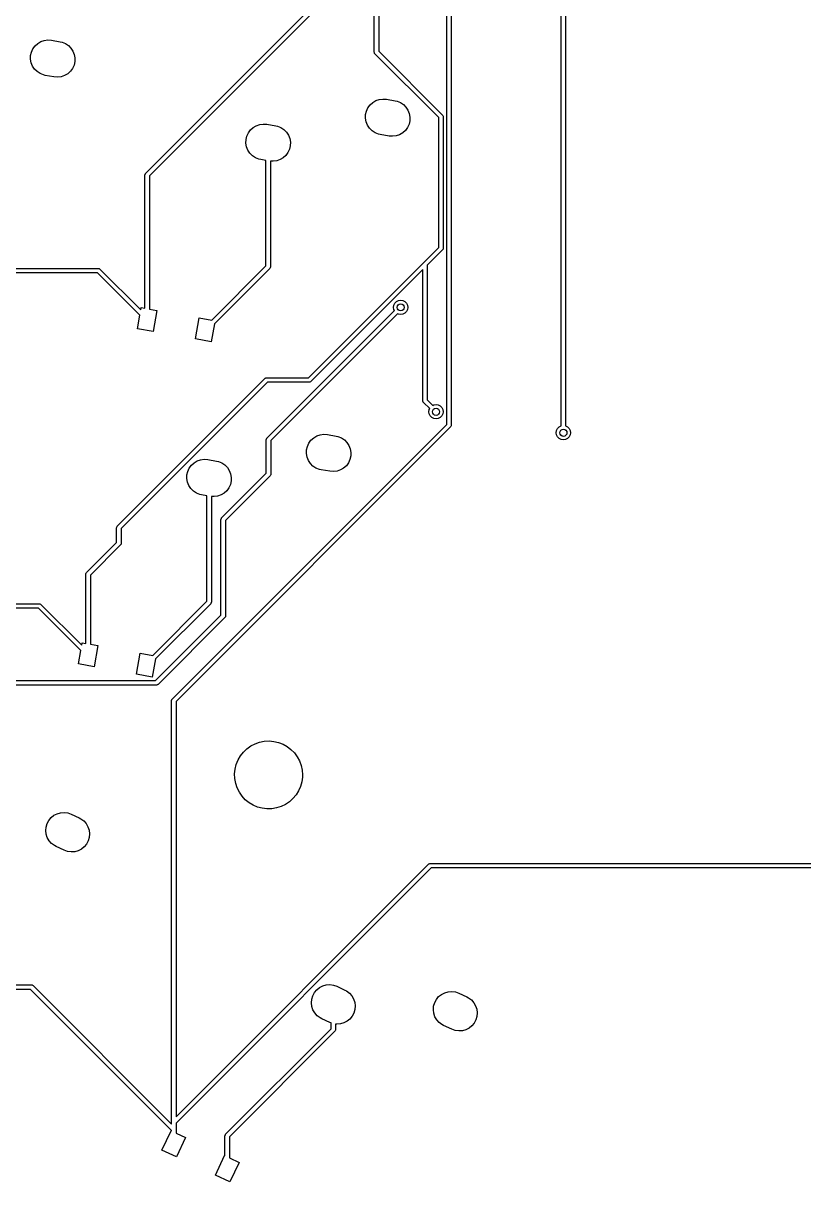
# Model space of a CAD drawing. Extents: x -73 to 321, y -180 to -25.
# Drawn here: x 118.6 to 162.3, y -173.9 to -109.1 of the extents above; entities that cross this region are included whole.
import ezdxf

# ---------------------------------------------------------------- set-up
doc = ezdxf.new("R2010")
doc.units = 0
doc.layers.add('BLACK', color=7, linetype='CONTINUOUS')

msp = doc.modelspace()

# ---------------------------------------------------------------- linework, layer by layer
at = {"layer": 'BLACK', "linetype": 'CONTINUOUS'}
for p, q in [((125.451, -117.47), (148.465, -94.4567)), ((148.678, -94.5968), (125.665, -117.611)), ((148.719, -131.604), (148.719, -99.568)), ((148.969, -99.6198), (148.969, -131.604)), ((138.252, -110.691), (138.252, -105.357)), ((138.502, -105.482), (138.502, -110.639)), ((142.311, -131.516), (142.311, -105.045)), ((142.561, -105.097), (142.561, -131.568)), ((119.258, -110.333), (119.407, -110.197)), ((119.407, -110.197), (119.581, -110.094)), ((119.581, -110.094), (119.772, -110.028)), ((119.772, -110.028), (119.973, -110.002)), ((119.973, -110.002), (120.174, -110.017)), ((120.174, -110.017), (120.667, -110.104)), ((120.667, -110.104), (120.769, -110.128)), ((120.769, -110.128), (120.956, -110.203)), ((120.956, -110.203), (121.125, -110.314)), ((119.009, -110.877), (119.054, -110.68)), ((119.054, -110.68), (119.138, -110.496)), ((119.138, -110.496), (119.258, -110.333)), ((121.125, -110.314), (121.268, -110.457)), ((121.268, -110.457), (121.379, -110.626)), ((121.379, -110.626), (121.454, -110.813)), ((121.454, -110.813), (121.49, -111.012)), ((138.261, -110.721), (138.252, -110.691)), ((138.267, -110.751), (138.261, -110.721)), ((138.271, -110.756), (138.267, -110.751)), ((138.272, -110.759), (138.271, -110.756)), ((138.275, -110.762), (138.272, -110.759)), ((138.289, -110.779), (138.275, -110.762)), ((141.861, -114.352), (138.289, -110.779)), ((138.502, -110.639), (142.074, -114.212)), ((119.004, -111.079), (119.009, -110.877)), ((119.039, -111.278), (119.004, -111.079)), ((119.115, -111.465), (119.039, -111.278)), ((119.226, -111.634), (119.115, -111.465)), ((121.44, -111.411), (121.356, -111.595)), ((121.485, -111.214), (121.44, -111.411)), ((121.49, -111.012), (121.485, -111.214)), ((119.369, -111.777), (119.226, -111.634)), ((119.537, -111.888), (119.369, -111.777)), ((119.725, -111.963), (119.537, -111.888)), ((119.827, -111.987), (119.725, -111.963)), ((120.32, -112.074), (119.827, -111.987)), ((120.521, -112.088), (120.32, -112.074)), ((120.722, -112.062), (120.521, -112.088)), ((120.913, -111.997), (120.722, -112.062)), ((121.087, -111.894), (120.913, -111.997)), ((121.236, -111.758), (121.087, -111.894)), ((121.356, -111.595), (121.236, -111.758)), ((138.168, -113.505), (138.342, -113.402)), ((138.342, -113.402), (138.533, -113.336)), ((138.533, -113.336), (138.733, -113.31)), ((138.733, -113.31), (138.935, -113.325)), ((138.935, -113.325), (139.427, -113.412)), ((139.427, -113.412), (139.529, -113.436)), ((139.529, -113.436), (139.717, -113.511)), ((137.769, -114.185), (137.815, -113.988)), ((137.815, -113.988), (137.899, -113.804)), ((137.899, -113.804), (138.018, -113.641)), ((138.018, -113.641), (138.168, -113.505)), ((139.717, -113.511), (139.886, -113.622)), ((139.886, -113.622), (140.029, -113.765)), ((140.029, -113.765), (140.14, -113.934)), ((140.14, -113.934), (140.215, -114.121)), ((131.647, -114.801), (131.838, -114.735)), ((131.838, -114.735), (132.039, -114.709)), ((132.039, -114.709), (132.24, -114.724)), ((132.24, -114.724), (132.733, -114.811)), ((137.764, -114.387), (137.769, -114.185)), ((137.8, -114.586), (137.764, -114.387)), ((137.875, -114.773), (137.8, -114.586)), ((140.2, -114.719), (140.116, -114.903)), ((140.246, -114.522), (140.2, -114.719)), ((140.215, -114.121), (140.251, -114.32)), ((140.251, -114.32), (140.246, -114.522)), ((141.861, -121.614), (141.861, -114.352)), ((142.074, -114.212), (142.088, -114.229)), ((142.088, -114.229), (142.091, -114.232)), ((142.091, -114.232), (142.092, -114.235)), ((142.092, -114.235), (142.096, -114.24)), ((142.096, -114.24), (142.102, -114.27)), ((142.102, -114.27), (142.111, -114.3)), ((142.111, -114.3), (142.111, -121.666)), ((131.075, -115.583), (131.12, -115.387)), ((131.12, -115.387), (131.204, -115.203)), ((131.204, -115.203), (131.324, -115.04)), ((131.324, -115.04), (131.473, -114.904)), ((131.473, -114.904), (131.647, -114.801)), ((132.733, -114.811), (132.835, -114.834)), ((132.835, -114.834), (133.022, -114.909)), ((133.022, -114.909), (133.191, -115.021)), ((133.191, -115.021), (133.334, -115.164)), ((133.334, -115.164), (133.445, -115.332)), ((133.445, -115.332), (133.52, -115.52)), ((137.986, -114.942), (137.875, -114.773)), ((138.129, -115.085), (137.986, -114.942)), ((138.298, -115.196), (138.129, -115.085)), ((138.486, -115.271), (138.298, -115.196)), ((138.588, -115.295), (138.486, -115.271)), ((139.08, -115.382), (138.588, -115.295)), ((139.282, -115.396), (139.08, -115.382)), ((139.482, -115.37), (139.282, -115.396)), ((139.673, -115.305), (139.482, -115.37)), ((139.847, -115.202), (139.673, -115.305)), ((139.997, -115.066), (139.847, -115.202)), ((140.116, -114.903), (139.997, -115.066)), ((131.07, -115.786), (131.075, -115.583)), ((131.105, -115.984), (131.07, -115.786)), ((131.181, -116.172), (131.105, -115.984)), ((133.551, -115.921), (133.506, -116.118)), ((133.52, -115.52), (133.556, -115.719)), ((133.556, -115.719), (133.551, -115.921)), ((131.292, -116.341), (131.181, -116.172)), ((131.435, -116.484), (131.292, -116.341)), ((131.603, -116.595), (131.435, -116.484)), ((131.791, -116.67), (131.603, -116.595)), ((131.893, -116.694), (131.791, -116.67)), ((132.188, -116.746), (131.893, -116.694)), ((133.153, -116.601), (132.979, -116.703)), ((133.302, -116.465), (133.153, -116.601)), ((133.422, -116.302), (133.302, -116.465)), ((133.506, -116.118), (133.422, -116.302)), ((132.188, -122.646), (132.188, -116.746)), ((132.587, -116.795), (132.438, -116.784)), ((132.438, -116.784), (132.438, -122.698)), ((132.788, -116.769), (132.587, -116.795)), ((132.979, -116.703), (132.788, -116.769)), ((125.415, -117.559), (125.418, -117.537)), ((125.415, -125.017), (125.415, -117.559)), ((125.417, -117.532), (125.419, -117.53)), ((125.418, -117.537), (125.417, -117.532)), ((125.419, -117.53), (125.42, -117.523)), ((125.42, -117.523), (125.436, -117.497)), ((125.436, -117.497), (125.451, -117.47)), ((125.665, -117.611), (125.665, -125.061)), ((141.009, -122.467), (141.861, -121.614)), ((142.074, -121.754), (141.222, -122.607)), ((142.089, -121.727), (142.074, -121.754)), ((142.106, -121.702), (142.089, -121.727)), ((142.107, -121.695), (142.106, -121.702)), ((142.108, -121.693), (142.107, -121.695)), ((142.111, -121.666), (142.108, -121.688)), ((142.108, -121.688), (142.108, -121.693)), ((134.568, -128.907), (141.009, -122.467)), ((141.009, -122.467), (141.009, -122.467)), ((122.753, -123.038), (110.464, -123.038)), ((110.508, -122.788), (122.805, -122.788)), ((125.125, -125.41), (122.753, -123.038)), ((122.805, -122.788), (122.827, -122.792)), ((122.827, -122.792), (122.831, -122.791)), ((122.831, -122.791), (122.834, -122.793)), ((122.834, -122.793), (122.84, -122.794)), ((122.84, -122.794), (122.866, -122.81)), ((122.866, -122.81), (122.893, -122.825)), ((122.893, -122.825), (125.178, -125.11)), ((129.157, -125.677), (132.188, -122.646)), ((132.401, -122.786), (129.306, -125.881)), ((132.416, -122.759), (132.401, -122.786)), ((132.433, -122.733), (132.416, -122.759)), ((132.434, -122.727), (132.433, -122.733)), ((132.435, -122.725), (132.434, -122.727)), ((132.438, -122.698), (132.435, -122.72)), ((132.435, -122.72), (132.435, -122.725)), ((140.972, -122.857), (134.708, -129.12)), ((140.972, -130.196), (140.972, -122.857)), ((141.222, -122.607), (141.222, -130.144)), ((125.178, -125.11), (125.201, -124.979)), ((125.201, -124.979), (125.415, -125.017)), ((125.665, -125.061), (126.087, -125.136)), ((139.332, -124.968), (139.352, -124.844)), ((139.352, -125.092), (139.332, -124.968)), ((139.352, -124.844), (139.408, -124.733)), ((139.379, -125.145), (139.352, -125.092)), ((139.408, -124.733), (139.497, -124.644)), ((139.497, -124.644), (139.608, -124.588)), ((139.608, -124.588), (139.732, -124.568)), ((139.732, -124.568), (139.856, -124.588)), ((139.856, -124.588), (139.967, -124.644)), ((139.967, -124.644), (140.056, -124.733)), ((140.056, -124.733), (140.112, -124.844)), ((140.112, -125.092), (140.056, -125.203)), ((140.112, -124.844), (140.132, -124.968)), ((140.132, -124.968), (140.112, -125.092)), ((124.992, -126.161), (125.125, -125.41)), ((126.087, -125.136), (125.879, -126.317)), ((128.242, -126.734), (128.45, -125.552)), ((128.45, -125.552), (129.157, -125.677)), ((132.246, -132.278), (139.379, -125.145)), ((139.555, -125.321), (132.459, -132.418)), ((139.608, -125.348), (139.555, -125.321)), ((139.732, -125.368), (139.608, -125.348)), ((139.856, -125.348), (139.732, -125.368)), ((139.967, -125.292), (139.856, -125.348)), ((140.056, -125.203), (139.967, -125.292)), ((125.879, -126.317), (124.992, -126.161)), ((129.306, -125.881), (129.128, -126.89)), ((129.128, -126.89), (128.242, -126.734)), ((123.864, -137.208), (132.128, -128.944)), ((132.128, -128.944), (132.146, -128.93)), ((132.146, -128.93), (132.149, -128.927)), ((132.149, -128.927), (132.152, -128.926)), ((132.152, -128.926), (132.157, -128.922)), ((132.157, -128.922), (132.187, -128.916)), ((132.187, -128.916), (132.217, -128.907)), ((132.217, -128.907), (134.568, -128.907)), ((132.268, -129.157), (124.077, -137.348)), ((134.62, -129.157), (132.268, -129.157)), ((134.65, -129.148), (134.62, -129.157)), ((134.68, -129.142), (134.65, -129.148)), ((134.685, -129.138), (134.68, -129.142)), ((134.688, -129.137), (134.685, -129.138)), ((134.691, -129.134), (134.688, -129.137)), ((134.708, -129.12), (134.691, -129.134)), ((140.981, -130.226), (140.972, -130.196)), ((140.987, -130.256), (140.981, -130.226)), ((140.991, -130.261), (140.987, -130.256)), ((140.992, -130.264), (140.991, -130.261)), ((140.995, -130.267), (140.992, -130.264)), ((141.009, -130.284), (140.995, -130.267)), ((141.358, -130.633), (141.009, -130.284)), ((141.222, -130.144), (141.534, -130.457)), ((141.311, -130.81), (141.331, -130.686)), ((141.331, -130.934), (141.311, -130.81)), ((141.331, -130.686), (141.358, -130.633)), ((141.387, -131.045), (141.331, -130.934)), ((141.534, -130.457), (141.587, -130.43)), ((141.587, -130.43), (141.711, -130.41)), ((141.711, -130.41), (141.835, -130.43)), ((141.835, -130.43), (141.946, -130.486)), ((141.946, -130.486), (142.035, -130.575)), ((142.035, -130.575), (142.091, -130.686)), ((142.091, -130.934), (142.035, -131.045)), ((142.091, -130.686), (142.111, -130.81)), ((142.111, -130.81), (142.091, -130.934)), ((126.94, -146.887), (142.311, -131.516)), ((141.476, -131.134), (141.387, -131.045)), ((141.587, -131.19), (141.476, -131.134)), ((141.711, -131.21), (141.587, -131.19)), ((141.835, -131.19), (141.711, -131.21)), ((141.946, -131.134), (141.835, -131.19)), ((142.035, -131.045), (141.946, -131.134)), ((142.555, -131.604), (142.539, -131.629)), ((142.556, -131.597), (142.555, -131.604)), ((142.558, -131.595), (142.556, -131.597)), ((142.561, -131.568), (142.557, -131.59)), ((142.557, -131.59), (142.558, -131.595)), ((148.609, -131.66), (148.719, -131.604)), ((148.969, -131.604), (149.079, -131.66)), ((142.524, -131.656), (127.154, -147.027)), ((134.86, -132.266), (135.034, -132.163)), ((135.034, -132.163), (135.225, -132.097)), ((135.225, -132.097), (135.425, -132.071)), ((135.425, -132.071), (135.627, -132.086)), ((135.627, -132.086), (136.119, -132.173)), ((136.119, -132.173), (136.221, -132.196)), ((136.221, -132.196), (136.409, -132.271)), ((142.539, -131.629), (142.524, -131.656)), ((148.444, -131.984), (148.464, -131.86)), ((148.464, -132.108), (148.444, -131.984)), ((148.464, -131.86), (148.52, -131.749)), ((148.52, -132.219), (148.464, -132.108)), ((148.52, -131.749), (148.609, -131.66)), ((148.609, -132.308), (148.52, -132.219)), ((149.079, -131.66), (149.168, -131.749)), ((149.168, -132.219), (149.079, -132.308)), ((149.168, -131.749), (149.224, -131.86)), ((149.224, -132.108), (149.168, -132.219)), ((149.224, -131.86), (149.244, -131.984)), ((149.244, -131.984), (149.224, -132.108)), ((132.209, -132.366), (132.212, -132.344)), ((132.209, -134.248), (132.209, -132.366)), ((132.212, -132.339), (132.213, -132.337)), ((132.212, -132.344), (132.212, -132.339)), ((132.213, -132.337), (132.214, -132.331)), ((132.214, -132.331), (132.231, -132.305)), ((132.231, -132.305), (132.246, -132.278)), ((132.459, -132.418), (132.459, -134.3)), ((134.461, -132.945), (134.507, -132.748)), ((134.507, -132.748), (134.591, -132.565)), ((134.591, -132.565), (134.71, -132.402)), ((134.71, -132.402), (134.86, -132.266)), ((136.409, -132.271), (136.578, -132.383)), ((136.578, -132.383), (136.721, -132.525)), ((136.721, -132.525), (136.832, -132.694)), ((136.832, -132.694), (136.907, -132.882)), ((136.907, -132.882), (136.943, -133.081)), ((148.72, -132.364), (148.609, -132.308)), ((148.844, -132.384), (148.72, -132.364)), ((148.968, -132.364), (148.844, -132.384)), ((149.079, -132.308), (148.968, -132.364)), ((128.339, -133.562), (128.53, -133.496)), ((128.53, -133.496), (128.731, -133.47)), ((128.731, -133.47), (128.932, -133.485)), ((128.932, -133.485), (129.425, -133.571)), ((134.456, -133.147), (134.461, -132.945)), ((134.492, -133.346), (134.456, -133.147)), ((134.567, -133.534), (134.492, -133.346)), ((134.678, -133.703), (134.567, -133.534)), ((136.892, -133.48), (136.808, -133.664)), ((136.938, -133.283), (136.892, -133.48)), ((136.943, -133.081), (136.938, -133.283)), ((127.767, -134.344), (127.812, -134.147)), ((127.812, -134.147), (127.896, -133.963)), ((127.896, -133.963), (128.016, -133.8)), ((128.016, -133.8), (128.165, -133.665)), ((128.165, -133.665), (128.339, -133.562)), ((129.425, -133.571), (129.527, -133.595)), ((129.527, -133.595), (129.714, -133.67)), ((129.714, -133.67), (129.883, -133.781)), ((129.883, -133.781), (130.026, -133.924)), ((130.026, -133.924), (130.137, -134.093)), ((130.137, -134.093), (130.212, -134.281)), ((134.821, -133.846), (134.678, -133.703)), ((134.99, -133.957), (134.821, -133.846)), ((135.178, -134.032), (134.99, -133.957)), ((135.28, -134.055), (135.178, -134.032)), ((135.772, -134.142), (135.28, -134.055)), ((135.974, -134.157), (135.772, -134.142)), ((136.174, -134.131), (135.974, -134.157)), ((136.365, -134.065), (136.174, -134.131)), ((136.539, -133.962), (136.365, -134.065)), ((136.689, -133.827), (136.539, -133.962)), ((136.808, -133.664), (136.689, -133.827)), ((127.762, -134.546), (127.767, -134.344)), ((127.797, -134.745), (127.762, -134.546)), ((127.873, -134.933), (127.797, -134.745)), ((129.706, -136.751), (132.209, -134.248)), ((132.422, -134.388), (129.919, -136.892)), ((130.243, -134.682), (130.198, -134.878)), ((130.212, -134.281), (130.248, -134.479)), ((130.248, -134.479), (130.243, -134.682)), ((132.437, -134.361), (132.422, -134.388)), ((132.454, -134.335), (132.437, -134.361)), ((132.455, -134.329), (132.454, -134.335)), ((132.456, -134.326), (132.455, -134.329)), ((132.459, -134.3), (132.456, -134.322)), ((132.456, -134.322), (132.456, -134.326)), ((127.984, -135.101), (127.873, -134.933)), ((128.127, -135.244), (127.984, -135.101)), ((128.295, -135.356), (128.127, -135.244)), ((128.483, -135.431), (128.295, -135.356)), ((128.585, -135.454), (128.483, -135.431)), ((128.88, -135.506), (128.585, -135.454)), ((129.671, -135.464), (129.48, -135.53)), ((129.845, -135.361), (129.671, -135.464)), ((129.994, -135.225), (129.845, -135.361)), ((130.114, -135.062), (129.994, -135.225)), ((130.198, -134.878), (130.114, -135.062)), ((128.88, -141.407), (128.88, -135.506)), ((129.279, -135.556), (129.13, -135.545)), ((129.13, -135.545), (129.13, -141.459)), ((129.48, -135.53), (129.279, -135.556)), ((129.674, -136.804), (129.691, -136.778)), ((129.691, -136.778), (129.706, -136.751)), ((123.827, -137.297), (123.83, -137.275)), ((123.827, -138.124), (123.827, -137.297)), ((123.83, -137.27), (123.831, -137.268)), ((123.83, -137.275), (123.83, -137.27)), ((123.831, -137.268), (123.832, -137.261)), ((123.832, -137.261), (123.849, -137.235)), ((123.849, -137.235), (123.864, -137.208)), ((124.077, -137.348), (124.077, -138.176)), ((129.669, -136.84), (129.672, -136.818)), ((129.669, -142.188), (129.669, -136.84)), ((129.672, -136.813), (129.673, -136.811)), ((129.672, -136.818), (129.672, -136.813)), ((129.673, -136.811), (129.674, -136.804)), ((129.919, -136.892), (129.919, -142.24)), ((122.143, -139.808), (123.827, -138.124)), ((124.04, -138.264), (122.357, -139.948)), ((124.055, -138.237), (124.04, -138.264)), ((124.072, -138.212), (124.055, -138.237)), ((124.073, -138.205), (124.072, -138.212)), ((124.074, -138.203), (124.073, -138.205)), ((124.077, -138.176), (124.074, -138.198)), ((124.074, -138.198), (124.074, -138.203)), ((122.107, -139.896), (122.11, -139.874)), ((122.107, -143.778), (122.107, -139.896)), ((122.109, -139.87), (122.111, -139.867)), ((122.11, -139.874), (122.109, -139.87)), ((122.111, -139.867), (122.112, -139.861)), ((122.112, -139.861), (122.128, -139.835)), ((122.128, -139.835), (122.143, -139.808)), ((122.357, -139.948), (122.357, -143.822)), ((119.445, -141.799), (107.156, -141.799)), ((107.2, -141.549), (119.497, -141.549)), ((121.817, -144.171), (119.445, -141.799)), ((119.497, -141.549), (119.519, -141.552)), ((119.519, -141.552), (119.523, -141.552)), ((119.523, -141.552), (119.526, -141.553)), ((119.526, -141.553), (119.532, -141.554)), ((119.532, -141.554), (119.558, -141.571)), ((119.558, -141.571), (119.585, -141.586)), ((119.585, -141.586), (121.87, -143.87)), ((125.849, -144.438), (128.88, -141.407)), ((129.093, -141.547), (125.998, -144.642)), ((129.108, -141.52), (129.093, -141.547)), ((129.125, -141.494), (129.108, -141.52)), ((129.126, -141.488), (129.125, -141.494)), ((129.127, -141.485), (129.126, -141.488)), ((129.13, -141.459), (129.127, -141.481)), ((129.127, -141.481), (129.127, -141.485)), ((126.007, -145.851), (129.669, -142.188)), ((129.882, -142.328), (126.147, -146.064)), ((129.897, -142.301), (129.882, -142.328)), ((129.914, -142.276), (129.897, -142.301)), ((129.915, -142.269), (129.914, -142.276)), ((129.916, -142.267), (129.915, -142.269)), ((129.919, -142.24), (129.916, -142.262)), ((129.916, -142.262), (129.916, -142.267)), ((121.87, -143.87), (121.893, -143.74)), ((121.893, -143.74), (122.107, -143.778)), ((122.357, -143.822), (122.779, -143.896)), ((122.779, -143.896), (122.571, -145.078)), ((121.684, -144.922), (121.817, -144.171)), ((124.934, -145.495), (125.142, -144.313)), ((125.142, -144.313), (125.849, -144.438)), ((122.571, -145.078), (121.684, -144.922)), ((125.998, -144.642), (125.82, -145.651)), ((114.394, -145.851), (126.007, -145.851)), ((125.82, -145.651), (124.934, -145.495)), ((126.058, -146.101), (114.342, -146.101)), ((126.088, -146.092), (126.058, -146.101)), ((126.118, -146.085), (126.088, -146.092)), ((126.123, -146.082), (126.118, -146.085)), ((126.126, -146.081), (126.123, -146.082)), ((126.129, -146.077), (126.126, -146.081)), ((126.147, -146.064), (126.129, -146.077)), ((126.904, -146.975), (126.907, -146.953)), ((126.904, -170.669), (126.904, -146.975)), ((126.906, -146.948), (126.908, -146.946)), ((126.907, -146.953), (126.906, -146.948)), ((126.908, -146.946), (126.909, -146.94)), ((126.909, -146.94), (126.925, -146.914)), ((126.925, -146.914), (126.94, -146.887)), ((127.154, -147.027), (127.154, -170.266)), ((130.929, -149.851), (131.123, -149.666)), ((131.123, -149.666), (131.341, -149.51)), ((131.341, -149.51), (131.579, -149.386)), ((131.579, -149.386), (131.833, -149.297)), ((131.833, -149.297), (132.096, -149.245)), ((132.096, -149.245), (132.364, -149.23)), ((132.364, -149.23), (132.631, -149.253)), ((132.631, -149.253), (132.893, -149.314)), ((132.893, -149.314), (133.143, -149.411)), ((133.143, -149.411), (133.377, -149.542)), ((133.377, -149.542), (133.59, -149.705)), ((133.59, -149.705), (133.779, -149.896)), ((130.527, -150.543), (130.628, -150.294)), ((130.628, -150.294), (130.763, -150.062)), ((130.763, -150.062), (130.929, -149.851)), ((133.779, -149.896), (133.938, -150.112)), ((133.938, -150.112), (134.066, -150.348)), ((134.066, -150.348), (134.159, -150.6)), ((130.435, -151.07), (130.462, -150.803)), ((130.462, -150.803), (130.527, -150.543)), ((134.159, -150.6), (134.215, -150.862)), ((134.215, -150.862), (134.234, -151.13)), ((130.445, -151.338), (130.435, -151.07)), ((130.494, -151.603), (130.445, -151.338)), ((130.579, -151.857), (130.494, -151.603)), ((134.195, -151.515), (134.122, -151.774)), ((134.23, -151.249), (134.195, -151.515)), ((134.234, -151.13), (134.23, -151.249)), ((130.699, -152.097), (130.579, -151.857)), ((130.851, -152.318), (130.699, -152.097)), ((131.033, -152.515), (130.851, -152.318)), ((133.871, -152.247), (133.698, -152.452)), ((134.013, -152.019), (133.871, -152.247)), ((134.122, -151.774), (134.013, -152.019)), ((131.241, -152.684), (131.033, -152.515)), ((131.471, -152.823), (131.241, -152.684)), ((131.719, -152.928), (131.471, -152.823)), ((131.978, -152.996), (131.719, -152.928)), ((132.244, -153.028), (131.978, -152.996)), ((132.778, -152.978), (132.513, -153.022)), ((133.033, -152.897), (132.778, -152.978)), ((133.275, -152.78), (133.033, -152.897)), ((133.499, -152.631), (133.275, -152.78)), ((133.698, -152.452), (133.499, -152.631)), ((120.025, -153.673), (120.154, -153.517)), ((120.154, -153.517), (120.312, -153.39)), ((120.312, -153.39), (120.491, -153.298)), ((120.491, -153.298), (120.686, -153.244)), ((120.686, -153.244), (120.888, -153.23)), ((120.888, -153.23), (121.088, -153.256)), ((121.088, -153.256), (121.279, -153.323)), ((121.279, -153.323), (121.732, -153.534)), ((121.732, -153.534), (121.824, -153.583)), ((121.824, -153.583), (121.986, -153.704)), ((132.513, -153.022), (132.244, -153.028)), ((119.856, -154.247), (119.873, -154.045)), ((119.88, -154.447), (119.856, -154.247)), ((119.873, -154.045), (119.93, -153.851)), ((119.93, -153.851), (120.025, -153.673)), ((121.986, -153.704), (122.12, -153.855)), ((122.12, -153.855), (122.222, -154.031)), ((122.222, -154.031), (122.285, -154.222)), ((122.285, -154.222), (122.309, -154.423)), ((119.944, -154.639), (119.88, -154.447)), ((120.045, -154.814), (119.944, -154.639)), ((120.179, -154.965), (120.045, -154.814)), ((122.235, -154.818), (122.14, -154.997)), ((122.292, -154.624), (122.235, -154.818)), ((122.309, -154.423), (122.292, -154.624)), ((120.341, -155.086), (120.179, -154.965)), ((120.434, -155.135), (120.341, -155.086)), ((120.887, -155.347), (120.434, -155.135)), ((121.078, -155.413), (120.887, -155.347)), ((121.278, -155.44), (121.078, -155.413)), ((121.48, -155.426), (121.278, -155.44)), ((121.674, -155.371), (121.48, -155.426)), ((121.854, -155.279), (121.674, -155.371)), ((122.012, -155.152), (121.854, -155.279)), ((122.14, -154.997), (122.012, -155.152)), ((127.154, -170.266), (141.298, -156.122)), ((141.298, -156.122), (141.316, -156.108)), ((141.316, -156.108), (141.319, -156.105)), ((141.319, -156.105), (141.322, -156.104)), ((141.322, -156.104), (141.327, -156.1)), ((141.327, -156.1), (141.357, -156.094)), ((141.357, -156.094), (141.387, -156.085)), ((141.387, -156.085), (185.166, -156.085)), ((141.438, -156.335), (127.154, -170.62)), ((185.114, -156.335), (141.438, -156.335)), ((119.01, -163.128), (108.868, -163.128)), ((108.984, -162.878), (119.061, -162.878)), ((126.904, -171.022), (119.01, -163.128)), ((119.061, -162.878), (119.083, -162.882)), ((119.083, -162.882), (119.088, -162.881)), ((119.088, -162.881), (119.09, -162.883)), ((119.09, -162.883), (119.097, -162.883)), ((119.097, -162.883), (119.123, -162.9)), ((119.123, -162.9), (119.15, -162.915)), ((119.15, -162.915), (126.904, -170.669)), ((134.806, -163.487), (134.901, -163.308)), ((134.901, -163.308), (135.03, -163.153)), ((135.03, -163.153), (135.187, -163.026)), ((135.187, -163.026), (135.367, -162.934)), ((135.367, -162.934), (135.562, -162.879)), ((135.562, -162.879), (135.763, -162.865)), ((135.763, -162.865), (135.964, -162.892)), ((135.964, -162.892), (136.155, -162.958)), ((136.155, -162.958), (136.608, -163.17)), ((136.608, -163.17), (136.7, -163.219)), ((136.7, -163.219), (136.862, -163.34)), ((136.862, -163.34), (136.996, -163.491)), ((142.016, -163.408), (142.196, -163.315)), ((142.196, -163.315), (142.39, -163.261)), ((142.39, -163.261), (142.592, -163.247)), ((142.592, -163.247), (142.792, -163.273)), ((142.792, -163.273), (142.983, -163.34)), ((142.983, -163.34), (143.436, -163.551)), ((134.732, -163.882), (134.749, -163.681)), ((134.756, -164.083), (134.732, -163.882)), ((134.749, -163.681), (134.806, -163.487)), ((136.996, -163.491), (137.097, -163.666)), ((137.097, -163.666), (137.161, -163.858)), ((137.161, -163.858), (137.185, -164.058)), ((141.578, -164.062), (141.635, -163.868)), ((141.635, -163.868), (141.73, -163.69)), ((141.73, -163.69), (141.858, -163.534)), ((141.858, -163.534), (142.016, -163.408)), ((143.436, -163.551), (143.529, -163.6)), ((143.529, -163.6), (143.691, -163.721)), ((143.691, -163.721), (143.825, -163.873)), ((143.825, -163.873), (143.926, -164.048)), ((134.82, -164.275), (134.756, -164.083)), ((134.921, -164.45), (134.82, -164.275)), ((135.055, -164.601), (134.921, -164.45)), ((135.217, -164.722), (135.055, -164.601)), ((137.016, -164.632), (136.887, -164.788)), ((137.111, -164.454), (137.016, -164.632)), ((137.168, -164.26), (137.111, -164.454)), ((137.185, -164.058), (137.168, -164.26)), ((141.561, -164.264), (141.578, -164.062)), ((141.585, -164.464), (141.561, -164.264)), ((141.648, -164.656), (141.585, -164.464)), ((141.749, -164.831), (141.648, -164.656)), ((143.926, -164.048), (143.99, -164.239)), ((143.997, -164.641), (143.94, -164.835)), ((143.99, -164.239), (144.014, -164.44)), ((144.014, -164.44), (143.997, -164.641)), ((135.309, -164.771), (135.217, -164.722)), ((135.763, -164.982), (135.309, -164.771)), ((135.834, -165.007), (135.763, -164.982)), ((135.834, -165.332), (135.834, -165.007)), ((136.154, -165.075), (136.084, -165.066)), ((136.084, -165.066), (136.084, -165.384)), ((136.355, -165.061), (136.154, -165.075)), ((136.55, -165.007), (136.355, -165.061)), ((136.73, -164.915), (136.55, -165.007)), ((136.887, -164.788), (136.73, -164.915)), ((141.884, -164.982), (141.749, -164.831)), ((142.045, -165.103), (141.884, -164.982)), ((142.138, -165.153), (142.045, -165.103)), ((142.591, -165.364), (142.138, -165.153)), ((143.558, -165.296), (143.379, -165.389)), ((143.716, -165.17), (143.558, -165.296)), ((143.845, -165.014), (143.716, -165.17)), ((143.94, -164.835), (143.845, -165.014)), ((129.931, -171.235), (135.834, -165.332)), ((136.047, -165.473), (130.144, -171.375)), ((136.062, -165.446), (136.047, -165.473)), ((136.078, -165.42), (136.062, -165.446)), ((136.079, -165.413), (136.078, -165.42)), ((136.081, -165.411), (136.079, -165.413)), ((136.084, -165.384), (136.08, -165.406)), ((136.08, -165.406), (136.081, -165.411)), ((142.782, -165.43), (142.591, -165.364)), ((142.982, -165.457), (142.782, -165.43)), ((143.184, -165.443), (142.982, -165.457)), ((143.379, -165.389), (143.184, -165.443)), ((126.367, -172.122), (126.874, -171.035)), ((126.874, -171.035), (126.904, -171.048)), ((126.904, -171.048), (126.904, -171.022)), ((127.154, -170.62), (127.154, -171.165)), ((127.154, -171.165), (127.69, -171.415)), ((127.69, -171.415), (127.183, -172.503)), ((129.894, -171.323), (129.898, -171.301)), ((129.894, -172.443), (129.894, -171.323)), ((129.897, -171.297), (129.899, -171.294)), ((129.898, -171.301), (129.897, -171.297)), ((129.899, -171.294), (129.9, -171.288)), ((129.9, -171.288), (129.916, -171.262)), ((129.916, -171.262), (129.931, -171.235)), ((130.144, -171.375), (130.144, -172.56)), ((127.183, -172.503), (126.367, -172.122)), ((129.358, -173.517), (129.865, -172.429)), ((129.865, -172.429), (129.894, -172.443)), ((130.144, -172.56), (130.681, -172.81)), ((130.681, -172.81), (130.174, -173.897)), ((130.174, -173.897), (129.358, -173.517))]:
    msp.add_line(p, q, dxfattribs=at)
at = {"layer": 'BLACK'}
for centre in [(139.732, -124.968), (141.711, -130.81), (148.844, -131.984)]:
    msp.add_circle(centre, 0.2, dxfattribs=at)

doc.saveas('drawing.dxf')
